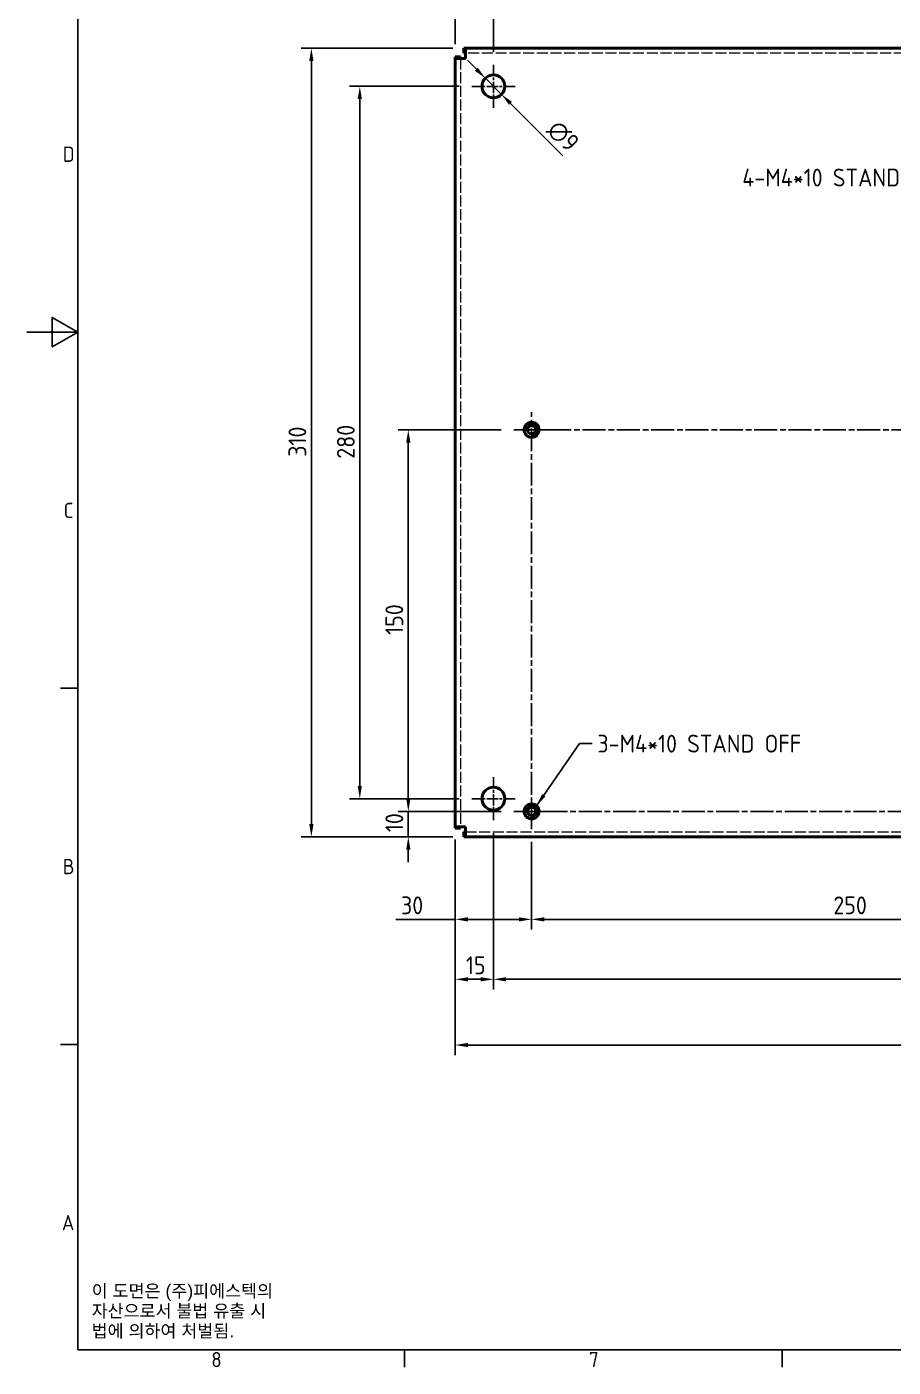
# Model space of a CAD drawing. Header units: millimetres. Extents: x 0 to 1188, y 0 to 840.
# Drawn here: x 0 to 341, y 13 to 540 of the extents above; entities that cross this region are included whole.
import ezdxf

# ---------------------------------------------------------------- set-up
doc = ezdxf.new("R2010")
doc.units = ezdxf.units.MM
doc.header["$LTSCALE"] = 2
doc.linetypes.add('CHAIN', pattern=[0.3543, 0.2362, -0.0295, 0.0591, -0.0295])
doc.linetypes.add('DASHED', pattern=[0.2067, 0.1654, -0.0413])
doc.layers.get('0').update_dxf_attribs({"color": 3, "lineweight": 25})
for name, color, linetype, lineweight in [('가려진 것(ISO)', 2, 'DASHED', 18), ('가시적인 것(ISO)', 3, 'Continuous', 40), ('가시적인 좁은 것(ISO)', 3, 'Continuous', 35), ('경계(ISO)', 7, 'Continuous', 25), ('기호(ISO)', 5, 'Continuous', 25), ('중심 표식(ISO)', 1, 'Continuous', 25), ('중심선(ISO)', 1, 'Continuous', 25), ('치수(ISO)', 2, 'Continuous', 25)]:
    doc.layers.add(name, color=color, linetype=linetype, lineweight=lineweight)
doc.styles.add('문자 텍스트_M2B', font='isocp.shx')
doc.styles.add('문자 텍스트_PSTEK_POSCO', font='isocp.shx')
doc.styles.add('치수 텍스트_PSTEK_POSCO', font='isocp.shx')
doc.dimstyles.new('치수_PSTEK_POSCO', dxfattribs={"dimscale": 2, "dimtxt": 3.5, "dimasz": 2.5, "dimexe": 2, "dimexo": 2.5, "dimgap": 1, "dimtad": 1, "dimrnd": 1e-08, "dimdsep": 46, "dimtxsty": '치수 텍스트_PSTEK_POSCO', "dimcen": 0.09, "dimdle": 10, "dimclrd": 7, "dimclre": 7, "dimclrt": 2, "dimadec": 1, "dimazin": 2, "dimtfac": 1, "dimtmove": 0, "dimatfit": 3, "dimfxl": 0, "dimtolj": 1, "dimlwd": -1, "dimlwe": -1, "dimarcsym": 0})
doc.dimstyles.new('치수_PSTEK_POSCO$7', dxfattribs={"dimscale": 2, "dimtxt": 3.5, "dimasz": 2.5, "dimexe": 2, "dimexo": 2.5, "dimgap": 1, "dimtad": 1, "dimrnd": 1e-08, "dimdsep": 46, "dimtxsty": '치수 텍스트_PSTEK_POSCO', "dimcen": 0.09, "dimdle": 10, "dimclrd": 7, "dimclre": 7, "dimclrt": 2, "dimadec": 1, "dimazin": 2, "dimtfac": 1, "dimtmove": 0, "dimatfit": 3, "dimfxl": 0, "dimtolj": 1, "dimlwd": -1, "dimlwe": -1, "dimarcsym": 0})

# ---------------------------------------------------------------- blocks, each defined once
blk = doc.blocks.new('경계 Default Border')
at = {"layer": '경계(ISO)'}
for p, q in [((10, 140), (6.6, 140)), ((10, 70), (6.6, 70)), ((74.25, 10), (74.25, 6.6)), ((148.5, 10), (148.5, 6.6))]:
    blk.add_line(p, q, dxfattribs=at)
at = {"layer": '경계(ISO)', "flags": 128}
for points in [[(10, 10), (10, 410), (584, 410), (584, 10), (10, 10)], [(0, 210), (10, 210), (5, 212.89), (5, 207.11), (10, 210)]]:
    blk.add_lwpolyline(points, dxfattribs=at)
at = {"layer": '경계(ISO)', "color": 2, "char_height": 3, "attachment_point": 7, "style": '문자 텍스트_M2B'}
for s, insert in [('D', (7.08, 243.47)), ('C', (7.24, 173.47)), ('B', (7.08, 103.47)), ('A', (6.91, 33.49)), ('8', (36.27, 6.57)), ('7', (110.52, 6.59))]:
    blk.add_mtext(s, dxfattribs=dict(at, insert=insert))
blk = doc.blocks.new('*D23')
at = {"layer": 'Defpoints', "color": 0, "transparency": 16777216}
for p in [(168.46, 225.62), (678.46, 225.62), (168.46, 139.79)]:
    blk.add_point(p, dxfattribs=at)
at = {"layer": '치수(ISO)', "color": 7, "transparency": 16777216}
for p, q in [((168.46, 220.62), (168.46, 135.79)), ((678.46, 220.62), (678.46, 135.79)), ((673.46, 139.79), (173.46, 139.79))]:
    blk.add_line(p, q, dxfattribs=at)
for points in [[(173.46, 140.63), (173.46, 138.96), (168.46, 139.79)], [(673.46, 140.63), (673.46, 138.96), (678.46, 139.79)]]:
    blk.add_solid(points, dxfattribs=at)
at = {"layer": '치수(ISO)', "color": 2, "transparency": 16777216, "insert": (417.86, 145.29), "char_height": 7, "attachment_point": 4, "style": '치수 텍스트_PSTEK_POSCO'}
blk.add_mtext('\\A1;510', dxfattribs=at)
blk = doc.blocks.new('*D24')
at = {"layer": 'Defpoints', "color": 0, "transparency": 16777216}
for p in [(168.46, 225.62), (198.46, 224.67), (198.46, 189.19)]:
    blk.add_point(p, dxfattribs=at)
at = {"layer": '치수(ISO)', "color": 7, "transparency": 16777216}
for p, q in [((168.46, 220.62), (168.46, 185.19)), ((198.46, 219.67), (198.46, 185.19)), ((168.46, 189.19), (145.12, 189.19)), ((193.46, 189.19), (173.46, 189.19))]:
    blk.add_line(p, q, dxfattribs=at)
for points in [[(173.46, 190.02), (173.46, 188.35), (168.46, 189.19)], [(193.46, 190.02), (193.46, 188.35), (198.46, 189.19)]]:
    blk.add_solid(points, dxfattribs=at)
at = {"layer": '치수(ISO)', "color": 2, "transparency": 16777216, "insert": (147.12, 194.69), "char_height": 7, "attachment_point": 4, "style": '치수 텍스트_PSTEK_POSCO'}
blk.add_mtext('\\A1;30', dxfattribs=at)
blk = doc.blocks.new('*D25')
at = {"layer": 'Defpoints', "color": 0, "transparency": 16777216}
for p in [(198.46, 224.67), (448.46, 224.67), (448.46, 189.19)]:
    blk.add_point(p, dxfattribs=at)
at = {"layer": '치수(ISO)', "color": 7, "transparency": 16777216}
for p, q in [((198.46, 219.67), (198.46, 185.19)), ((448.46, 219.67), (448.46, 185.19)), ((203.46, 189.19), (443.46, 189.19))]:
    blk.add_line(p, q, dxfattribs=at)
for points in [[(203.46, 190.02), (203.46, 188.35), (198.46, 189.19)], [(443.46, 190.02), (443.46, 188.35), (448.46, 189.19)]]:
    blk.add_solid(points, dxfattribs=at)
at = {"layer": '치수(ISO)', "color": 2, "transparency": 16777216, "insert": (317.09, 194.69), "char_height": 7, "attachment_point": 4, "style": '치수 텍스트_PSTEK_POSCO'}
blk.add_mtext('\\A1;250', dxfattribs=at)
blk = doc.blocks.new('*D31')
at = {"layer": 'Defpoints', "color": 0, "transparency": 16777216}
for p in [(149.99, 231.62), (191.51, 231.62), (172.46, 221.62)]:
    blk.add_point(p, dxfattribs=at)
at = {"layer": '치수(ISO)', "color": 7, "transparency": 16777216}
for p, q in [((149.99, 236.62), (149.99, 241.62)), ((186.51, 231.62), (145.99, 231.62)), ((149.99, 221.62), (149.99, 231.62)), ((167.46, 221.62), (145.99, 221.62)), ((149.99, 216.62), (149.99, 211.62))]:
    blk.add_line(p, q, dxfattribs=at)
for points in [[(149.16, 236.62), (150.82, 236.62), (149.99, 231.62)], [(149.16, 216.62), (150.82, 216.62), (149.99, 221.62)]]:
    blk.add_solid(points, dxfattribs=at)
at = {"layer": '치수(ISO)', "color": 2, "transparency": 16777216, "insert": (144.49, 223.46), "char_height": 7, "attachment_point": 4, "rotation": 90, "style": '치수 텍스트_PSTEK_POSCO'}
blk.add_mtext('\\A1;10', dxfattribs=at)
blk = doc.blocks.new('*D32')
at = {"layer": 'Defpoints', "color": 0, "transparency": 16777216}
for p in [(149.99, 381.62), (191.51, 381.62), (191.51, 231.62)]:
    blk.add_point(p, dxfattribs=at)
at = {"layer": '치수(ISO)', "color": 7, "transparency": 16777216}
for p, q in [((186.51, 381.62), (145.99, 381.62)), ((149.99, 236.62), (149.99, 376.62)), ((186.51, 231.62), (145.99, 231.62))]:
    blk.add_line(p, q, dxfattribs=at)
for points in [[(149.16, 376.62), (150.82, 376.62), (149.99, 381.62)], [(149.16, 236.62), (150.82, 236.62), (149.99, 231.62)]]:
    blk.add_solid(points, dxfattribs=at)
at = {"layer": '치수(ISO)', "color": 2, "transparency": 16777216, "insert": (144.49, 301.01), "char_height": 7, "attachment_point": 4, "rotation": 90, "style": '치수 텍스트_PSTEK_POSCO'}
blk.add_mtext('\\A1;150', dxfattribs=at)
blk = doc.blocks.new('*D33')
at = {"layer": 'Defpoints', "color": 0, "transparency": 16777216}
for p in [(174.96, 516.62), (130.92, 236.62), (174.96, 236.62)]:
    blk.add_point(p, dxfattribs=at)
at = {"layer": '치수(ISO)', "color": 7, "transparency": 16777216}
for p, q in [((169.96, 516.62), (126.92, 516.62)), ((130.92, 511.62), (130.92, 241.62)), ((169.96, 236.62), (126.92, 236.62))]:
    blk.add_line(p, q, dxfattribs=at)
for points in [[(130.09, 511.62), (131.75, 511.62), (130.92, 516.62)], [(130.09, 241.62), (131.75, 241.62), (130.92, 236.62)]]:
    blk.add_solid(points, dxfattribs=at)
at = {"layer": '치수(ISO)', "color": 2, "transparency": 16777216, "insert": (125.42, 370.23), "char_height": 7, "attachment_point": 4, "rotation": 90, "style": '치수 텍스트_PSTEK_POSCO'}
blk.add_mtext('\\A1;280', dxfattribs=at)
blk = doc.blocks.new('*D45')
at = {"layer": 'Defpoints', "color": 0, "transparency": 16777216}
for p in [(183.46, 228.12), (168.46, 225.62), (183.46, 165.62)]:
    blk.add_point(p, dxfattribs=at)
at = {"layer": '치수(ISO)', "color": 7, "transparency": 16777216}
for p, q in [((183.46, 223.12), (183.46, 161.62)), ((168.46, 220.62), (168.46, 161.62)), ((173.46, 165.62), (178.46, 165.62))]:
    blk.add_line(p, q, dxfattribs=at)
for points in [[(173.46, 166.45), (173.46, 164.78), (168.46, 165.62)], [(178.46, 166.45), (178.46, 164.78), (183.46, 165.62)]]:
    blk.add_solid(points, dxfattribs=at)
at = {"layer": '치수(ISO)', "color": 2, "transparency": 16777216, "insert": (172.65, 171.12), "char_height": 7, "attachment_point": 4, "style": '치수 텍스트_PSTEK_POSCO'}
blk.add_mtext('\\A1;15', dxfattribs=at)
blk = doc.blocks.new('*D46')
at = {"layer": 'Defpoints', "color": 0, "transparency": 16777216}
for p in [(183.46, 228.12), (663.46, 228.12), (663.46, 165.62)]:
    blk.add_point(p, dxfattribs=at)
at = {"layer": '치수(ISO)', "color": 7, "transparency": 16777216}
for p, q in [((183.46, 223.12), (183.46, 161.62)), ((663.46, 223.12), (663.46, 161.62)), ((188.46, 165.62), (658.46, 165.62))]:
    blk.add_line(p, q, dxfattribs=at)
for points in [[(188.46, 166.45), (188.46, 164.78), (183.46, 165.62)], [(658.46, 166.45), (658.46, 164.78), (663.46, 165.62)]]:
    blk.add_solid(points, dxfattribs=at)
at = {"layer": '치수(ISO)', "color": 2, "transparency": 16777216, "insert": (416.83, 171.12), "char_height": 7, "attachment_point": 4, "style": '치수 텍스트_PSTEK_POSCO'}
blk.add_mtext('\\A1;480', dxfattribs=at)
blk = doc.blocks.new('*D48')
at = {"layer": 'Defpoints', "color": 0, "transparency": 16777216}
for p in [(183.46, 580.57), (168.46, 528.2), (183.46, 525.12)]:
    blk.add_point(p, dxfattribs=at)
at = {"layer": '치수(ISO)', "color": 7, "transparency": 16777216}
for p, q in [((168.46, 580.57), (152.87, 580.57)), ((168.46, 533.2), (168.46, 584.57)), ((178.46, 580.57), (173.46, 580.57)), ((183.46, 530.12), (183.46, 584.57))]:
    blk.add_line(p, q, dxfattribs=at)
for points in [[(173.46, 581.4), (173.46, 579.73), (168.46, 580.57)], [(178.46, 581.4), (178.46, 579.73), (183.46, 580.57)]]:
    blk.add_solid(points, dxfattribs=at)
at = {"layer": '치수(ISO)', "color": 2, "transparency": 16777216, "insert": (154.87, 586.07), "char_height": 7, "attachment_point": 4, "style": '치수 텍스트_PSTEK_POSCO'}
blk.add_mtext('\\A1;15', dxfattribs=at)
blk = doc.blocks.new('*D49')
at = {"layer": 'Defpoints', "color": 0, "transparency": 16777216}
for p in [(663.46, 580.57), (183.46, 525.12), (663.46, 525.12)]:
    blk.add_point(p, dxfattribs=at)
at = {"layer": '치수(ISO)', "color": 7, "transparency": 16777216}
for p, q in [((183.46, 530.12), (183.46, 584.57)), ((188.46, 580.57), (658.46, 580.57)), ((663.46, 530.12), (663.46, 584.57))]:
    blk.add_line(p, q, dxfattribs=at)
for points in [[(188.46, 581.4), (188.46, 579.73), (183.46, 580.57)], [(658.46, 581.4), (658.46, 579.73), (663.46, 580.57)]]:
    blk.add_solid(points, dxfattribs=at)
at = {"layer": '치수(ISO)', "color": 2, "transparency": 16777216, "insert": (391.83, 586.07), "char_height": 7, "attachment_point": 4, "style": '치수 텍스트_PSTEK_POSCO'}
blk.add_mtext('\\A1;480', dxfattribs=at)
blk = doc.blocks.new('*D54')
at = {"layer": 'Defpoints', "color": 0, "transparency": 16777216}
for p in [(111.87, 531.62), (172.46, 531.62), (171.87, 221.62)]:
    blk.add_point(p, dxfattribs=at)
at = {"layer": '치수(ISO)', "color": 7, "transparency": 16777216}
for p, q in [((167.46, 531.62), (107.87, 531.62)), ((111.87, 226.62), (111.87, 526.62)), ((166.87, 221.62), (107.87, 221.62))]:
    blk.add_line(p, q, dxfattribs=at)
for points in [[(111.04, 526.62), (112.71, 526.62), (111.87, 531.62)], [(111.04, 226.62), (112.71, 226.62), (111.87, 221.62)]]:
    blk.add_solid(points, dxfattribs=at)
at = {"layer": '치수(ISO)', "color": 2, "transparency": 16777216, "insert": (106.37, 371.01), "char_height": 7, "attachment_point": 4, "rotation": 90, "style": '치수 텍스트_PSTEK_POSCO'}
blk.add_mtext('\\A1;310', dxfattribs=at)
blk = doc.blocks.new('*D63')
at = {"layer": 'Defpoints', "color": 0, "transparency": 16777216}
for p in [(180.28, 519.8), (186.64, 513.44)]:
    blk.add_point(p, dxfattribs=at)
at = {"layer": '치수(ISO)', "color": 7, "transparency": 16777216}
for p, q in [((176.74, 523.33), (173.21, 526.87)), ((180.28, 519.8), (186.64, 513.44)), ((190.18, 509.9), (210.8, 489.28))]:
    blk.add_line(p, q, dxfattribs=at)
for points in [[(177.33, 523.92), (176.15, 522.75), (180.28, 519.8)], [(190.77, 510.49), (189.59, 509.31), (186.64, 513.44)]]:
    blk.add_solid(points, dxfattribs=at)
at = {"layer": '치수(ISO)', "color": 2, "transparency": 16777216, "insert": (206.48, 501.37), "char_height": 7, "attachment_point": 4, "rotation": 315, "style": '치수 텍스트_PSTEK_POSCO'}
blk.add_mtext('\\A1;∅9', dxfattribs=at)

msp = doc.modelspace()

# ---------------------------------------------------------------- linework, layer by layer
at = {"layer": '가려진 것(ISO)', "ltscale": 13.045131}
msp.add_line((170.46, 527.617), (170.46, 225.617), dxfattribs=at)
at = {"layer": '가려진 것(ISO)', "ltscale": 13.057207}
for p, q in [((674.46, 529.617), (172.46, 529.617)), ((172.46, 223.617), (674.46, 223.617))]:
    msp.add_line(p, q, dxfattribs=at)
at = {"layer": '가시적인 것(ISO)'}
for p, q in [((170.46, 528.2028), (168.46, 528.2028)), ((168.46, 528.2028), (168.46, 527.617)), ((168.46, 225.617), (168.46, 527.617)), ((172.46, 527.617), (168.46, 527.617)), ((170.46, 527.617), (170.46, 528.2028)), ((172.46, 531.617), (171.8742, 531.617)), ((171.8742, 529.617), (171.8742, 531.617)), ((172.46, 529.617), (171.8742, 529.617)), ((172.46, 531.617), (674.46, 531.617)), ((172.46, 531.617), (172.46, 527.617)), ((168.46, 225.617), (172.46, 225.617)), ((168.46, 225.617), (168.46, 225.0312)), ((170.46, 225.0312), (168.46, 225.0312)), ((170.46, 225.617), (170.46, 225.0312)), ((172.46, 223.617), (171.8742, 223.617)), ((171.8742, 223.617), (171.8742, 221.617)), ((171.8742, 221.617), (172.46, 221.617)), ((172.46, 225.617), (172.46, 221.617)), ((674.46, 221.617), (172.46, 221.617))]:
    msp.add_line(p, q, dxfattribs=at)
for centre, radius in [((183.46, 516.617), 4.5), ((198.46, 381.617), 2.95), ((198.46, 381.617), 1.621), ((183.46, 236.617), 4.5), ((198.46, 231.617), 2.95), ((198.46, 231.617), 1.621)]:
    msp.add_circle(centre, radius, dxfattribs=at)
at = {"layer": '가시적인 좁은 것(ISO)'}
for centre in [(198.46, 381.617), (198.46, 231.617)]:
    msp.add_arc(centre, 2, 260, 170, dxfattribs=at)
at = {"layer": '중심 표식(ISO)', "linetype": 'CHAIN', "ltscale": 9.445163}
for p, q in [((183.46, 525.117), (183.46, 508.117)), ((191.96, 516.617), (174.96, 516.617)), ((183.46, 245.117), (183.46, 228.117)), ((191.96, 236.617), (174.96, 236.617))]:
    msp.add_line(p, q, dxfattribs=at)
at = {"layer": '중심 표식(ISO)', "linetype": 'CHAIN', "ltscale": 7.722792}
for p, q in [((191.51, 381.617), (205.41, 381.617)), ((191.51, 231.617), (205.41, 231.617))]:
    msp.add_line(p, q, dxfattribs=at)
at = {"layer": '중심선(ISO)', "linetype": 'CHAIN', "ltscale": 19.051651}
for p, q in [((198.46, 224.667), (198.46, 388.567)), ((191.51, 381.617), (456.46, 381.617)), ((455.5165, 231.617), (191.51, 231.617))]:
    msp.add_line(p, q, dxfattribs=at)

# ---------------------------------------------------------------- block references
at = {"xscale": 2, "yscale": 2, "zscale": 2}
msp.add_blockref('경계 Default Border', (0, 0), dxfattribs=at)

# ---------------------------------------------------------------- texts
at = {"layer": '기호(ISO)', "color": 2, "attachment_point": 4}
for s, insert, char_height, width, line_spacing_factor, style in [('{\\fisocp|b0|i0;\\H7.0000;\\fISOCP|b0|i0;\\H7.0000;4-M4*10 STAND OFF}', (281.2865, 480.745), 7, 95.870545, 0.6125, '치수 텍스트_PSTEK_POSCO'), ('{\\fArial|b0|i0;\\H5.0000;이 도면은 (주)피에스텍의\\P자산으로서 불법 유출 시 \\P법에 의하여 처벌됨.}', (25.5102, 35.0293), 5, 78.612207, 0.944221, '문자 텍스트_PSTEK_POSCO')]:
    msp.add_mtext(s, dxfattribs=dict(at, insert=insert, char_height=char_height, width=width, line_spacing_factor=line_spacing_factor, style=style))
at = {"layer": '기호(ISO)', "color": 2, "insert": (224.3315, 258.2458), "char_height": 7, "width": 94.145412, "attachment_point": 4, "style": '치수 텍스트_PSTEK_POSCO'}
msp.add_mtext('{\\fISOCP|b0|i0;\\H7.0000;3-M4*10 STAND OFF}', dxfattribs=at)

# ---------------------------------------------------------------- dimensions: what is measured, and where the dimension line sits
at = {"layer": '치수(ISO)', "color": 7}
for base, p1, p2, angle, override, picture, middle in [((183.46, 580.5653), (168.46, 528.2028), (183.46, 525.117), 180, {"dimdec": 2, "dimtp": 0, "dimtm": 0, "dimtdec": 2, "dimtofl": 0, "dimatfit": 2}, '*D48', (158.165, 580.5653)), ((663.46, 580.5653), (183.46, 525.117), (663.46, 525.117), 180, {"dimdec": 2, "dimtp": 0, "dimtm": 0, "dimtdec": 2, "dimtofl": 0, "dimatfit": 1}, '*D49', (398.48, 580.5653)), ((111.8742, 531.617), (171.8742, 221.617), (172.46, 531.617), 90, {"dimdec": 2, "dimtp": 0, "dimtm": 0, "dimtdec": 2, "dimtofl": 0, "dimatfit": 1}, '*D54', (111.8742, 376.617)), ((130.9191, 236.617), (174.96, 516.617), (174.96, 236.617), 90, {"dimdec": 2, "dimtp": 0, "dimtm": 0, "dimtdec": 2, "dimtofl": 0, "dimatfit": 1}, '*D33', (130.9191, 376.617)), ((149.9887, 381.617), (191.51, 231.617), (191.51, 381.617), 90, {"dimdec": 2, "dimtp": 0, "dimtm": 0, "dimtdec": 2, "dimtofl": 0, "dimatfit": 1}, '*D32', (149.9887, 306.617)), ((149.9887, 231.617), (172.46, 221.617), (191.51, 231.617), 90, {"dimdec": 2, "dimtp": 0, "dimtm": 0, "dimtdec": 2, "dimtofl": 1, "dimatfit": 1}, '*D31', (149.9887, 226.617)), ((183.46, 165.617), (168.46, 225.617), (183.46, 228.117), 180, {"dimdec": 2, "dimtp": 0, "dimtm": 0, "dimtdec": 2, "dimtofl": 0, "dimatfit": 1}, '*D45', (175.94, 165.617)), ((663.46, 165.617), (183.46, 228.117), (663.46, 228.117), 180, {"dimdec": 2, "dimtp": 0, "dimtm": 0, "dimtdec": 2, "dimtofl": 0, "dimatfit": 1}, '*D46', (423.48, 165.617)), ((198.46, 189.1877), (168.46, 225.617), (198.46, 224.667), 180, {"dimdec": 2, "dimtp": 0, "dimtm": 0, "dimtdec": 2, "dimtofl": 0, "dimatfit": 2}, '*D24', (150.9697, 189.1877)), ((448.46, 189.1877), (198.46, 224.667), (448.46, 224.667), 180, {"dimdec": 2, "dimtp": 0, "dimtm": 0, "dimtdec": 2, "dimtofl": 0, "dimatfit": 1}, '*D25', (323.48, 189.1877))]:
    dim = msp.add_linear_dim(base=base, p1=p1, p2=p2, angle=angle, dimstyle='치수_PSTEK_POSCO', override=override, dxfattribs=at)
    dim.commit()
    dim.dimension.update_dxf_attribs({"geometry": picture, "text_midpoint": middle, "dimtype": 160})
dim = msp.add_diameter_dim_2p(p1=(180.278, 519.799), p2=(186.642, 513.435), dimstyle='치수_PSTEK_POSCO', override={"dimdec": 2, "dimlfac": 1, "dimtp": 0, "dimtm": 0, "dimtdec": 2, "dimatfit": 2}, dxfattribs=at)
dim.commit()
dim.dimension.update_dxf_attribs({"geometry": '*D63', "text_midpoint": (205.9898, 494.0872), "dimtype": 163})
dim = msp.add_linear_dim(base=(168.46, 139.7945), p1=(678.46, 225.617), p2=(168.46, 225.617), dimstyle='치수_PSTEK_POSCO', override={"dimdec": 2, "dimtp": 0, "dimtm": 0, "dimtdec": 2, "dimtofl": 0, "dimatfit": 1}, dxfattribs=at)
dim.commit()
dim.dimension.update_dxf_attribs({"geometry": '*D23', "text_midpoint": (423.46, 139.7945), "dimtype": 160})

# ---------------------------------------------------------------- leaders
at = {"layer": '기호(ISO)', "color": 7, "annotation_type": 0, "has_hookline": 1}
for points, hookline_direction, text_width in [([(404.3138, 462.7632), (384.1571, 480.745), (379.1571, 480.745)], 1, 92.6722), ([(200.3786, 233.8579), (217.3315, 258.2458), (222.3315, 258.2458)], 0, 91.7913)]:
    msp.add_leader(points, dimstyle='치수_PSTEK_POSCO$7', override={"dimtad": 0}, dxfattribs=dict(at, hookline_direction=hookline_direction, text_width=text_width))

doc.saveas('drawing.dxf')
